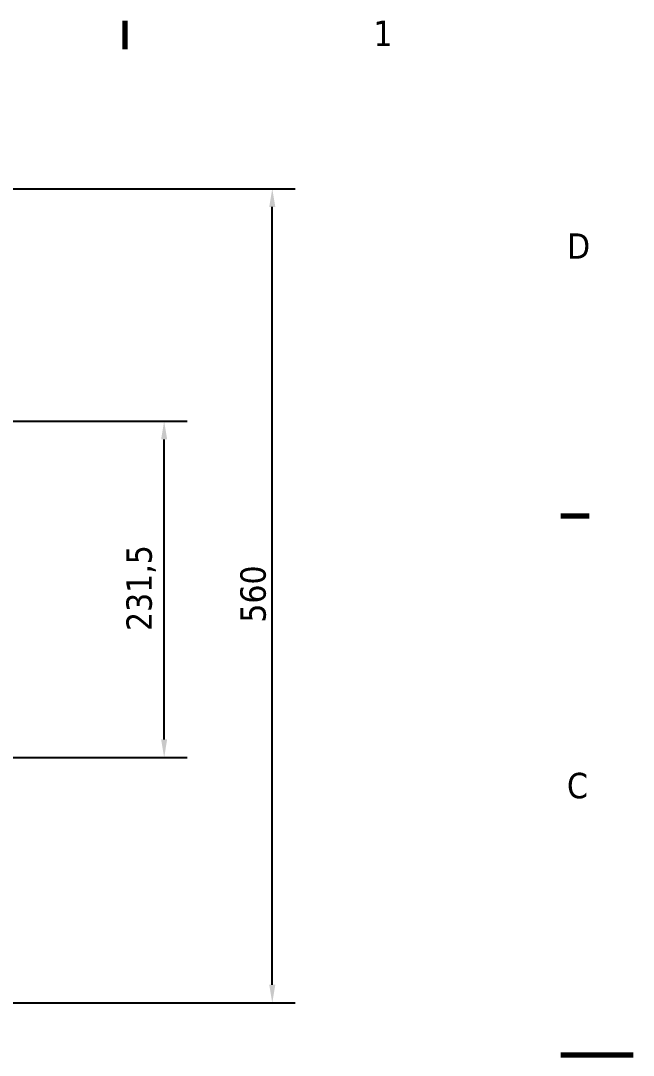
# Model space of a CAD drawing. Header units: millimetres. Extents: x 0 to 2100, y 0 to 1485.
# Drawn here: x 1678 to 2100, y 743 to 1455 of the extents above; entities that cross this region are included whole.
import ezdxf

# ---------------------------------------------------------------- set-up
doc = ezdxf.new("R2010")
doc.units = ezdxf.units.MM
doc.header["$LTSCALE"] = 5
doc.layers.add('Bordo (ISO)', color=7, linetype='Continuous', lineweight=70)
doc.layers.add('Quota (ISO)', color=7, linetype='Continuous', lineweight=25)
doc.styles.add('Testo nota (ISO)', font='tahoma.ttf')
doc.dimstyles.new('Default - Metodo 1b (ISO)', dxfattribs={"dimscale": 5, "dimtxt": 3.5, "dimasz": 2.5, "dimexe": 3.175, "dimexo": 0, "dimgap": 0.762, "dimtad": 1, "dimtoh": 1, "dimrnd": 1e-08, "dimtxsty": 'Testo nota (ISO)', "dimcen": 0.09, "dimdle": 10, "dimclrd": 256, "dimclre": 256, "dimclrt": 256, "dimazin": 2, "dimtfac": 1, "dimtmove": 0, "dimatfit": 3, "dimfxl": 0, "dimtolj": 1, "dimlwd": -1, "dimlwe": -1, "dimarcsym": 0})

# ---------------------------------------------------------------- blocks, each defined once
blk = doc.blocks.new('Bordi Bordo di default')
at = {"layer": 'Bordo (ISO)'}
for p, q in [((350, 287), (350, 290.9)), ((410, 222.75), (413.9, 222.75))]:
    blk.add_line(p, q, dxfattribs=at)
at = {"layer": 'Bordo (ISO)', "flags": 128}
blk.add_lwpolyline([(420, 148.5), (410, 148.5)], dxfattribs=at)
at = {"layer": 'Bordo (ISO)', "char_height": 3.5, "attachment_point": 7, "style": 'Testo nota (ISO)'}
for s, insert in [('1', (384.21, 287.4)), ('D', (410.87, 258.13)), ('C', (410.86, 183.81))]:
    blk.add_mtext(s, dxfattribs=dict(at, insert=insert))
blk = doc.blocks.new('*D11')
at = {"layer": 'Defpoints', "color": 0}
for p in [(1666.87, 1178.9), (1776.87, 1178.9), (1494.76, 947.4)]:
    blk.add_point(p, dxfattribs=at)
at = {"layer": 'Quota (ISO)'}
for p, q in [((1666.87, 1178.9), (1792.74, 1178.9)), ((1776.87, 959.9), (1776.87, 1166.4)), ((1494.76, 947.4), (1792.74, 947.4))]:
    blk.add_line(p, q, dxfattribs=at)
for points in [[(1774.79, 1166.4), (1778.95, 1166.4), (1776.87, 1178.9)], [(1774.79, 959.9), (1778.95, 959.9), (1776.87, 947.4)]]:
    blk.add_solid(points, dxfattribs=at)
at = {"layer": 'Quota (ISO)', "insert": (1750.85, 1034.5), "char_height": 17.5, "attachment_point": 1, "rotation": 90, "style": 'Testo nota (ISO)'}
blk.add_mtext('\\A1;231,5', dxfattribs=at)
blk = doc.blocks.new('*D16')
at = {"layer": 'Defpoints', "color": 0}
for p in [(1638.76, 1338.9), (1851.33, 1338.9), (1355.55, 778.53)]:
    blk.add_point(p, dxfattribs=at)
at = {"layer": 'Quota (ISO)'}
for p, q in [((1638.76, 1338.9), (1867.21, 1338.9)), ((1851.33, 791.03), (1851.33, 1326.4)), ((1355.55, 778.53), (1867.21, 778.53))]:
    blk.add_line(p, q, dxfattribs=at)
for points in [[(1849.25, 1326.4), (1853.42, 1326.4), (1851.33, 1338.9)], [(1849.25, 791.03), (1853.42, 791.03), (1851.33, 778.53)]]:
    blk.add_solid(points, dxfattribs=at)
at = {"layer": 'Quota (ISO)', "insert": (1829.31, 1040.22), "char_height": 17.5, "attachment_point": 1, "rotation": 90, "style": 'Testo nota (ISO)'}
blk.add_mtext('\\A1;560', dxfattribs=at)

msp = doc.modelspace()

# ---------------------------------------------------------------- block references
at = {"xscale": 5, "yscale": 5, "zscale": 5}
msp.add_blockref('Bordi Bordo di default', (0, 0), dxfattribs=at)

# ---------------------------------------------------------------- dimensions: what is measured, and where the dimension line sits
at = {"layer": 'Quota (ISO)'}
for base, p1, p2, override, picture, middle in [((1851.334, 1338.8997), (1355.5531, 778.527), (1638.7589, 1338.8997), {"dimgap": 0.762, "dimtoh": 0, "dimdec": 0, "dimtol": 0, "dimlim": 0, "dimtp": 0, "dimtm": 0, "dimtdec": 0, "dimtofl": 0, "dimatfit": 1}, '*D16', (1851.334, 1058.7134)), ((1776.8695, 1178.8997), (1494.7589, 947.3997), (1666.8695, 1178.8997), {"dimgap": 0.762, "dimtoh": 0, "dimdec": 2, "dimtol": 0, "dimlim": 0, "dimtp": 0, "dimtm": 0, "dimtdec": 2, "dimtofl": 0, "dimatfit": 1}, '*D11', (1776.8695, 1063.1497))]:
    dim = msp.add_linear_dim(base=base, p1=p1, p2=p2, angle=90, dimstyle='Default - Metodo 1b (ISO)', override=override, dxfattribs=at)
    dim.commit()
    dim.dimension.update_dxf_attribs({"geometry": picture, "text_midpoint": middle, "dimtype": 160})

doc.saveas('drawing.dxf')
